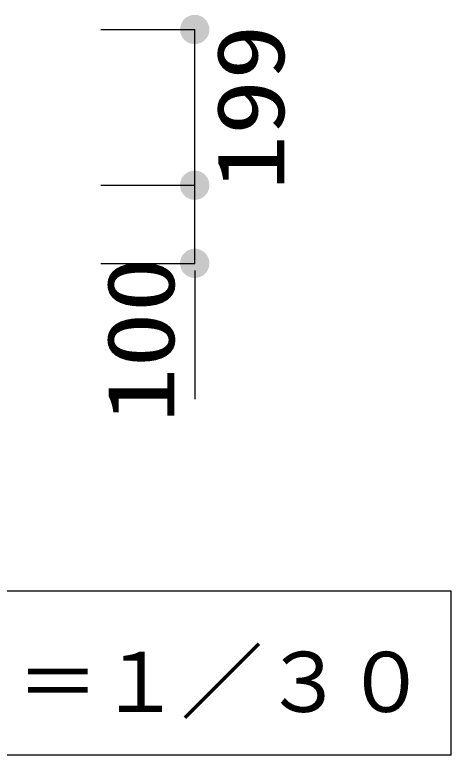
# Model space of a CAD drawing. Units: millimetres, scale not verified. Extents: x -8093 to 8093, y -5792 to 5792.
# Drawn here: x 807 to 1366, y 2940 to 3888 of the extents above; entities that cross this region are included whole.
import ezdxf
from ezdxf.enums import TextEntityAlignment as Align

# ---------------------------------------------------------------- set-up
doc = ezdxf.new("R2010")
doc.units = ezdxf.units.MM
doc.header["$LTSCALE"] = 30
doc.layers.add('0-1_00クル-フ-0躯体', color=3, linetype='Continuous', lineweight=25)
doc.layers.add('0-4_00クル-フ-6寸法', color=132, linetype='Continuous', lineweight=25)
doc.styles.add('ＭＳ ゴシック', font='')
doc.styles.get('ＭＳ ゴシック').set_extended_font_data('MS Gothic')

msp = doc.modelspace()

# ---------------------------------------------------------------- linework, layer by layer
at = {"layer": '0-1_00クル-フ-0躯体'}
for p, q in [((1365.52, 3150.34), (-794.48, 3150.34)), ((1365.52, 2940.34), (1365.52, 3150.34)), ((1365.52, 2940.34), (-794.48, 2940.34))]:
    msp.add_line(p, q, dxfattribs=at)
at = {"layer": '0-4_00クル-フ-6寸法', "color": 4}
for p, q in [((917.52, 3869.35), (1037.52, 3869.35)), ((1037.52, 3669.96), (1037.52, 3869.35)), ((917.52, 3669.96), (1037.52, 3669.96)), ((917.52, 3669.96), (1037.52, 3669.96)), ((1037.52, 3569.96), (1037.52, 3669.96)), ((917.52, 3569.96), (1037.52, 3569.96)), ((1037.52, 3560.58), (1037.52, 3395.96))]:
    msp.add_line(p, q, dxfattribs=at)
at = {"layer": '0-4_00クル-フ-6寸法'}
for points in [[(1037.52, 3869.35), (1028.49, 3885.78), (1030.62, 3886.79)], [(1037.52, 3869.35), (1030.62, 3886.79), (1032.86, 3887.51)], [(1037.52, 3869.35), (1032.86, 3887.51), (1035.17, 3887.96)], [(1037.52, 3869.35), (1035.17, 3887.96), (1037.52, 3888.1)], [(1037.52, 3869.35), (1037.52, 3888.1), (1039.87, 3887.96)], [(1037.52, 3869.35), (1039.87, 3887.96), (1042.19, 3887.51)], [(1037.52, 3869.35), (1042.19, 3887.51), (1044.43, 3886.79)], [(1037.52, 3869.35), (1044.43, 3886.79), (1046.56, 3885.78)], [(1037.52, 3869.35), (1019.69, 3875.15), (1020.56, 3877.34)], [(1037.52, 3869.35), (1020.56, 3877.34), (1021.69, 3879.4)], [(1037.52, 3869.35), (1021.69, 3879.4), (1023.08, 3881.31)], [(1037.52, 3869.35), (1023.08, 3881.31), (1024.69, 3883.02)], [(1037.52, 3869.35), (1024.69, 3883.02), (1026.5, 3884.52)], [(1037.52, 3869.35), (1026.5, 3884.52), (1028.49, 3885.78)], [(1037.52, 3869.35), (1046.56, 3885.78), (1048.55, 3884.52)], [(1037.52, 3869.35), (1048.55, 3884.52), (1050.36, 3883.02)], [(1037.52, 3869.35), (1050.36, 3883.02), (1051.97, 3881.31)], [(1037.52, 3869.35), (1051.97, 3881.31), (1053.36, 3879.4)], [(1037.52, 3869.35), (1053.36, 3879.4), (1054.49, 3877.34)], [(1037.52, 3869.35), (1054.49, 3877.34), (1055.36, 3875.15)], [(1037.52, 3869.35), (1018.81, 3870.53), (1019.11, 3872.87)], [(1037.52, 3869.35), (1018.81, 3868.18), (1018.81, 3870.53)], [(1037.52, 3869.35), (1019.11, 3865.84), (1018.81, 3868.18)], [(1037.52, 3869.35), (1019.11, 3872.87), (1019.69, 3875.15)], [(1037.52, 3869.35), (1019.69, 3863.56), (1019.11, 3865.84)], [(1037.52, 3869.35), (1020.56, 3861.37), (1019.69, 3863.56)], [(1037.52, 3869.35), (1021.69, 3859.31), (1020.56, 3861.37)], [(1037.52, 3869.35), (1023.08, 3857.4), (1021.69, 3859.31)], [(1037.52, 3869.35), (1024.69, 3855.69), (1023.08, 3857.4)], [(1037.52, 3869.35), (1026.5, 3854.18), (1024.69, 3855.69)], [(1037.52, 3869.35), (1028.49, 3852.92), (1026.5, 3854.18)], [(1037.52, 3869.35), (1030.62, 3851.92), (1028.49, 3852.92)], [(1037.52, 3869.35), (1032.86, 3851.19), (1030.62, 3851.92)], [(1037.52, 3869.35), (1035.17, 3850.75), (1032.86, 3851.19)], [(1037.52, 3869.35), (1037.52, 3850.6), (1035.17, 3850.75)], [(1037.52, 3869.35), (1055.36, 3875.15), (1055.94, 3872.87)], [(1037.52, 3869.35), (1055.94, 3872.87), (1056.24, 3870.53)], [(1037.52, 3869.35), (1056.24, 3870.53), (1056.24, 3868.18)], [(1037.52, 3869.35), (1039.87, 3850.75), (1037.52, 3850.6)], [(1037.52, 3869.35), (1042.19, 3851.19), (1039.87, 3850.75)], [(1037.52, 3869.35), (1044.43, 3851.92), (1042.19, 3851.19)], [(1037.52, 3869.35), (1046.56, 3852.92), (1044.43, 3851.92)], [(1037.52, 3869.35), (1048.55, 3854.18), (1046.56, 3852.92)], [(1037.52, 3869.35), (1050.36, 3855.69), (1048.55, 3854.18)], [(1037.52, 3869.35), (1051.97, 3857.4), (1050.36, 3855.69)], [(1037.52, 3869.35), (1053.36, 3859.31), (1051.97, 3857.4)], [(1037.52, 3869.35), (1054.49, 3861.37), (1053.36, 3859.31)], [(1037.52, 3869.35), (1055.36, 3863.56), (1054.49, 3861.37)], [(1037.52, 3869.35), (1055.94, 3865.84), (1055.36, 3863.56)], [(1037.52, 3869.35), (1056.24, 3868.18), (1055.94, 3865.84)], [(1037.52, 3669.96), (1028.49, 3686.39), (1030.62, 3687.39)], [(1037.52, 3669.96), (1028.49, 3686.39), (1030.62, 3687.39)], [(1037.52, 3669.96), (1030.62, 3687.39), (1032.86, 3688.12)], [(1037.52, 3669.96), (1030.62, 3687.39), (1032.86, 3688.12)], [(1037.52, 3669.96), (1032.86, 3688.12), (1035.17, 3688.56)], [(1037.52, 3669.96), (1032.86, 3688.12), (1035.17, 3688.56)], [(1037.52, 3669.96), (1035.17, 3688.56), (1037.52, 3688.71)], [(1037.52, 3669.96), (1035.17, 3688.56), (1037.52, 3688.71)], [(1037.52, 3669.96), (1037.52, 3688.71), (1039.87, 3688.56)], [(1037.52, 3669.96), (1037.52, 3688.71), (1039.87, 3688.56)], [(1037.52, 3669.96), (1039.87, 3688.56), (1042.19, 3688.12)], [(1037.52, 3669.96), (1039.87, 3688.56), (1042.19, 3688.12)], [(1037.52, 3669.96), (1042.19, 3688.12), (1044.43, 3687.39)], [(1037.52, 3669.96), (1042.19, 3688.12), (1044.43, 3687.39)], [(1037.52, 3669.96), (1044.43, 3687.39), (1046.56, 3686.39)], [(1037.52, 3669.96), (1044.43, 3687.39), (1046.56, 3686.39)], [(1037.52, 3669.96), (1019.69, 3675.75), (1020.56, 3677.94)], [(1037.52, 3669.96), (1019.69, 3675.75), (1020.56, 3677.94)], [(1037.52, 3669.96), (1020.56, 3677.94), (1021.69, 3680)], [(1037.52, 3669.96), (1020.56, 3677.94), (1021.69, 3680)], [(1037.52, 3669.96), (1021.69, 3680), (1023.08, 3681.91)], [(1037.52, 3669.96), (1021.69, 3680), (1023.08, 3681.91)], [(1037.52, 3669.96), (1023.08, 3681.91), (1024.69, 3683.63)], [(1037.52, 3669.96), (1023.08, 3681.91), (1024.69, 3683.63)], [(1037.52, 3669.96), (1024.69, 3683.63), (1026.5, 3685.13)], [(1037.52, 3669.96), (1024.69, 3683.63), (1026.5, 3685.13)], [(1037.52, 3669.96), (1026.5, 3685.13), (1028.49, 3686.39)], [(1037.52, 3669.96), (1026.5, 3685.13), (1028.49, 3686.39)], [(1037.52, 3669.96), (1046.56, 3686.39), (1048.55, 3685.13)], [(1037.52, 3669.96), (1046.56, 3686.39), (1048.55, 3685.13)], [(1037.52, 3669.96), (1048.55, 3685.13), (1050.36, 3683.63)], [(1037.52, 3669.96), (1048.55, 3685.13), (1050.36, 3683.63)], [(1037.52, 3669.96), (1050.36, 3683.63), (1051.97, 3681.91)], [(1037.52, 3669.96), (1050.36, 3683.63), (1051.97, 3681.91)], [(1037.52, 3669.96), (1051.97, 3681.91), (1053.36, 3680)], [(1037.52, 3669.96), (1051.97, 3681.91), (1053.36, 3680)], [(1037.52, 3669.96), (1053.36, 3680), (1054.49, 3677.94)], [(1037.52, 3669.96), (1053.36, 3680), (1054.49, 3677.94)], [(1037.52, 3669.96), (1054.49, 3677.94), (1055.36, 3675.75)], [(1037.52, 3669.96), (1054.49, 3677.94), (1055.36, 3675.75)], [(1037.52, 3669.96), (1018.81, 3671.13), (1019.11, 3673.47)], [(1037.52, 3669.96), (1018.81, 3671.13), (1019.11, 3673.47)], [(1037.52, 3669.96), (1018.81, 3668.78), (1018.81, 3671.13)], [(1037.52, 3669.96), (1018.81, 3668.78), (1018.81, 3671.13)], [(1037.52, 3669.96), (1019.11, 3666.44), (1018.81, 3668.78)], [(1037.52, 3669.96), (1019.11, 3666.44), (1018.81, 3668.78)], [(1037.52, 3669.96), (1019.11, 3673.47), (1019.69, 3675.75)], [(1037.52, 3669.96), (1019.11, 3673.47), (1019.69, 3675.75)], [(1037.52, 3669.96), (1019.69, 3664.16), (1019.11, 3666.44)], [(1037.52, 3669.96), (1019.69, 3664.16), (1019.11, 3666.44)], [(1037.52, 3669.96), (1020.56, 3661.97), (1019.69, 3664.16)], [(1037.52, 3669.96), (1020.56, 3661.97), (1019.69, 3664.16)], [(1037.52, 3669.96), (1021.69, 3659.91), (1020.56, 3661.97)], [(1037.52, 3669.96), (1021.69, 3659.91), (1020.56, 3661.97)], [(1037.52, 3669.96), (1023.08, 3658.01), (1021.69, 3659.91)], [(1037.52, 3669.96), (1023.08, 3658.01), (1021.69, 3659.91)], [(1037.52, 3669.96), (1024.69, 3656.29), (1023.08, 3658.01)], [(1037.52, 3669.96), (1024.69, 3656.29), (1023.08, 3658.01)], [(1037.52, 3669.96), (1026.5, 3654.79), (1024.69, 3656.29)], [(1037.52, 3669.96), (1026.5, 3654.79), (1024.69, 3656.29)], [(1037.52, 3669.96), (1028.49, 3653.53), (1026.5, 3654.79)], [(1037.52, 3669.96), (1028.49, 3653.53), (1026.5, 3654.79)], [(1037.52, 3669.96), (1030.62, 3652.52), (1028.49, 3653.53)], [(1037.52, 3669.96), (1030.62, 3652.52), (1028.49, 3653.53)], [(1037.52, 3669.96), (1032.86, 3651.8), (1030.62, 3652.52)], [(1037.52, 3669.96), (1032.86, 3651.8), (1030.62, 3652.52)], [(1037.52, 3669.96), (1035.17, 3651.36), (1032.86, 3651.8)], [(1037.52, 3669.96), (1035.17, 3651.36), (1032.86, 3651.8)], [(1037.52, 3669.96), (1037.52, 3651.21), (1035.17, 3651.36)], [(1037.52, 3669.96), (1037.52, 3651.21), (1035.17, 3651.36)], [(1037.52, 3669.96), (1055.36, 3675.75), (1055.94, 3673.47)], [(1037.52, 3669.96), (1055.36, 3675.75), (1055.94, 3673.47)], [(1037.52, 3669.96), (1055.94, 3673.47), (1056.24, 3671.13)], [(1037.52, 3669.96), (1055.94, 3673.47), (1056.24, 3671.13)], [(1037.52, 3669.96), (1056.24, 3671.13), (1056.24, 3668.78)], [(1037.52, 3669.96), (1056.24, 3671.13), (1056.24, 3668.78)], [(1037.52, 3669.96), (1039.87, 3651.36), (1037.52, 3651.21)], [(1037.52, 3669.96), (1042.19, 3651.8), (1039.87, 3651.36)], [(1037.52, 3669.96), (1044.43, 3652.52), (1042.19, 3651.8)], [(1037.52, 3669.96), (1046.56, 3653.53), (1044.43, 3652.52)], [(1037.52, 3669.96), (1048.55, 3654.79), (1046.56, 3653.53)], [(1037.52, 3669.96), (1050.36, 3656.29), (1048.55, 3654.79)], [(1037.52, 3669.96), (1051.97, 3658.01), (1050.36, 3656.29)], [(1037.52, 3669.96), (1053.36, 3659.91), (1051.97, 3658.01)], [(1037.52, 3669.96), (1054.49, 3661.97), (1053.36, 3659.91)], [(1037.52, 3669.96), (1055.36, 3664.16), (1054.49, 3661.97)], [(1037.52, 3669.96), (1055.94, 3666.44), (1055.36, 3664.16)], [(1037.52, 3669.96), (1056.24, 3668.78), (1055.94, 3666.44)], [(1037.52, 3669.96), (1039.87, 3651.36), (1037.52, 3651.21)], [(1037.52, 3669.96), (1042.19, 3651.8), (1039.87, 3651.36)], [(1037.52, 3669.96), (1044.43, 3652.52), (1042.19, 3651.8)], [(1037.52, 3669.96), (1046.56, 3653.53), (1044.43, 3652.52)], [(1037.52, 3669.96), (1048.55, 3654.79), (1046.56, 3653.53)], [(1037.52, 3669.96), (1050.36, 3656.29), (1048.55, 3654.79)], [(1037.52, 3669.96), (1051.97, 3658.01), (1050.36, 3656.29)], [(1037.52, 3669.96), (1053.36, 3659.91), (1051.97, 3658.01)], [(1037.52, 3669.96), (1054.49, 3661.97), (1053.36, 3659.91)], [(1037.52, 3669.96), (1055.36, 3664.16), (1054.49, 3661.97)], [(1037.52, 3669.96), (1055.94, 3666.44), (1055.36, 3664.16)], [(1037.52, 3669.96), (1056.24, 3668.78), (1055.94, 3666.44)], [(1037.52, 3569.96), (1023.08, 3581.91), (1024.69, 3583.63)], [(1037.52, 3569.96), (1024.69, 3583.63), (1026.5, 3585.13)], [(1037.52, 3569.96), (1026.5, 3585.13), (1028.49, 3586.39)], [(1037.52, 3569.96), (1028.49, 3586.39), (1030.62, 3587.39)], [(1037.52, 3569.96), (1030.62, 3587.39), (1032.86, 3588.12)], [(1037.52, 3569.96), (1032.86, 3588.12), (1035.17, 3588.56)], [(1037.52, 3569.96), (1035.17, 3588.56), (1037.52, 3588.71)], [(1037.52, 3569.96), (1037.52, 3588.71), (1039.87, 3588.56)], [(1037.52, 3569.96), (1039.87, 3588.56), (1042.19, 3588.12)], [(1037.52, 3569.96), (1042.19, 3588.12), (1044.43, 3587.39)], [(1037.52, 3569.96), (1044.43, 3587.39), (1046.56, 3586.39)], [(1037.52, 3569.96), (1046.56, 3586.39), (1048.55, 3585.13)], [(1037.52, 3569.96), (1048.55, 3585.13), (1050.36, 3583.63)], [(1037.52, 3569.96), (1050.36, 3583.63), (1051.97, 3581.91)], [(1037.52, 3569.96), (1018.81, 3571.14), (1019.11, 3573.47)], [(1037.52, 3569.96), (1019.11, 3573.47), (1019.69, 3575.75)], [(1037.52, 3569.96), (1019.69, 3575.75), (1020.56, 3577.94)], [(1037.52, 3569.96), (1020.56, 3577.94), (1021.69, 3580)], [(1037.52, 3569.96), (1021.69, 3580), (1023.08, 3581.91)], [(1037.52, 3569.96), (1051.97, 3581.91), (1053.36, 3580)], [(1037.52, 3569.96), (1053.36, 3580), (1054.49, 3577.94)], [(1037.52, 3569.96), (1054.49, 3577.94), (1055.36, 3575.75)], [(1037.52, 3569.96), (1055.36, 3575.75), (1055.94, 3573.47)], [(1037.52, 3569.96), (1055.94, 3573.47), (1056.24, 3571.14)], [(1037.52, 3569.96), (1018.81, 3568.78), (1018.81, 3571.14)], [(1037.52, 3569.96), (1019.11, 3566.44), (1018.81, 3568.78)], [(1037.52, 3569.96), (1019.69, 3564.16), (1019.11, 3566.44)], [(1037.52, 3569.96), (1020.56, 3561.97), (1019.69, 3564.16)], [(1037.52, 3569.96), (1021.69, 3559.91), (1020.56, 3561.97)], [(1037.52, 3569.96), (1023.08, 3558.01), (1021.69, 3559.91)], [(1037.52, 3569.96), (1024.69, 3556.29), (1023.08, 3558.01)], [(1037.52, 3569.96), (1026.5, 3554.79), (1024.69, 3556.29)], [(1037.52, 3569.96), (1028.49, 3553.53), (1026.5, 3554.79)], [(1037.52, 3569.96), (1030.62, 3552.52), (1028.49, 3553.53)], [(1037.52, 3569.96), (1032.86, 3551.8), (1030.62, 3552.52)], [(1037.52, 3569.96), (1035.17, 3551.36), (1032.86, 3551.8)], [(1037.52, 3569.96), (1037.52, 3551.21), (1035.17, 3551.36)], [(1037.52, 3569.96), (1056.24, 3571.14), (1056.24, 3568.78)], [(1037.52, 3569.96), (1039.87, 3551.36), (1037.52, 3551.21)], [(1037.52, 3569.96), (1042.19, 3551.8), (1039.87, 3551.36)], [(1037.52, 3569.96), (1044.43, 3552.52), (1042.19, 3551.8)], [(1037.52, 3569.96), (1046.56, 3553.53), (1044.43, 3552.52)], [(1037.52, 3569.96), (1048.55, 3554.79), (1046.56, 3553.53)], [(1037.52, 3569.96), (1050.36, 3556.29), (1048.55, 3554.79)], [(1037.52, 3569.96), (1051.97, 3558.01), (1050.36, 3556.29)], [(1037.52, 3569.96), (1053.36, 3559.91), (1051.97, 3558.01)], [(1037.52, 3569.96), (1054.49, 3561.97), (1053.36, 3559.91)], [(1037.52, 3569.96), (1055.36, 3564.16), (1054.49, 3561.97)], [(1037.52, 3569.96), (1055.94, 3566.44), (1055.36, 3564.16)], [(1037.52, 3569.96), (1056.24, 3568.78), (1055.94, 3566.44)]]:
    msp.add_solid(points, dxfattribs=at)

# ---------------------------------------------------------------- texts
at = {"layer": '0-1_00クル-フ-0躯体', "color": 4, "style": 'ＭＳ ゴシック'}
msp.add_text('Ｓ＝１／３０', height=76.98, dxfattribs=at).set_placement((704.79, 2972.59), align=Align.BOTTOM_LEFT)
at = {"layer": '0-4_00クル-フ-6寸法', "color": 3, "style": 'ＭＳ ゴシック', "width": 1.2}
for s, p in [('199', (1177.93, 3663.37)), ('100', (1037.47, 3365.8))]:
    msp.add_text(s, height=86.66, rotation=90, dxfattribs=at).set_placement(p, align=Align.BOTTOM_LEFT)

doc.saveas('drawing.dxf')
